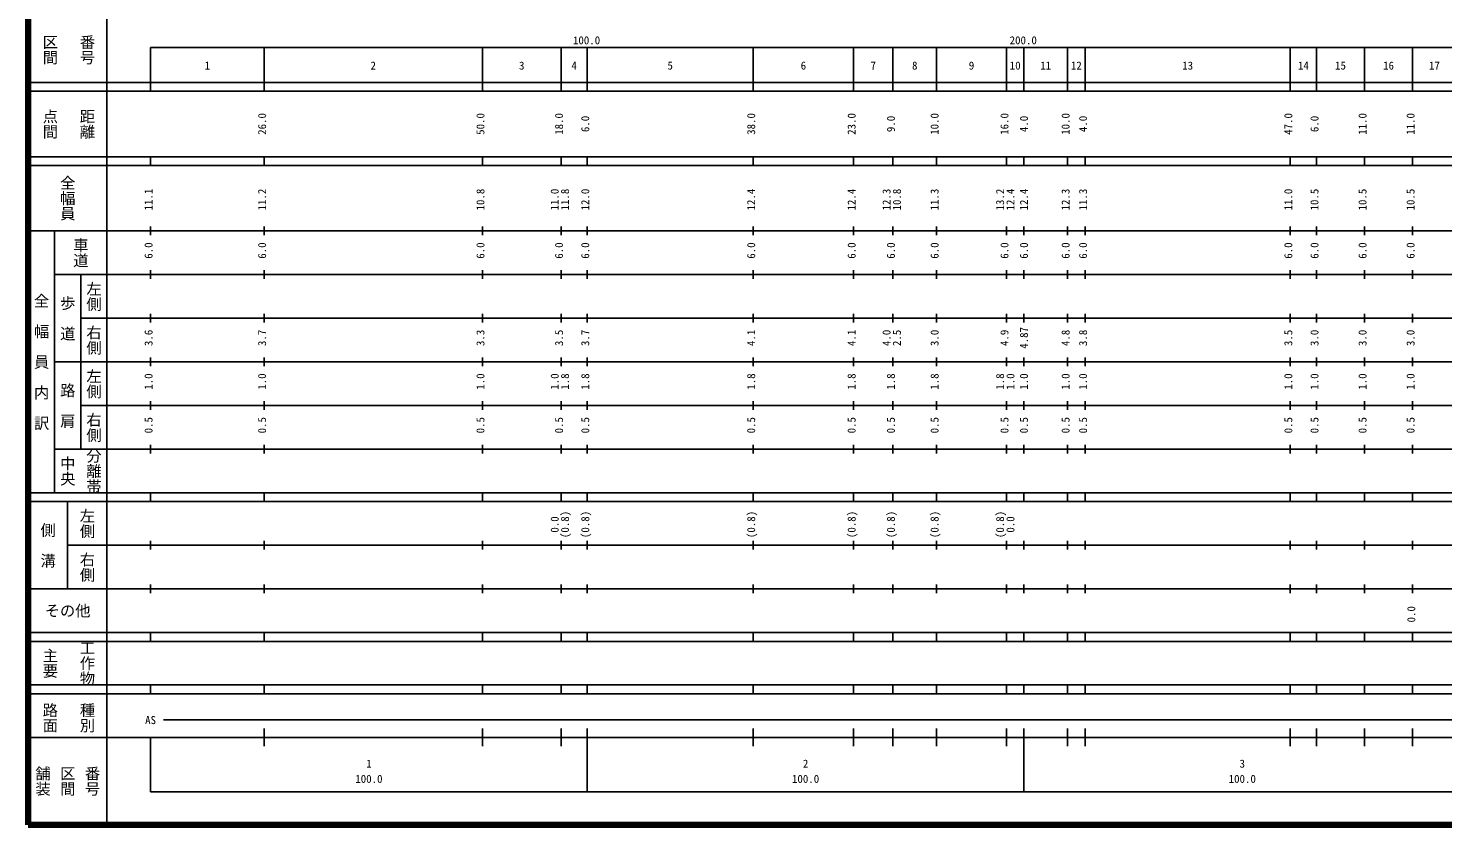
# Model space of a CAD drawing. Units: millimetres on the paper, enlarged 1000 times. Extents: x 40000 to 680000, y 20000 to 380000.
# Drawn here: x 40000 to 363900, y 20000 to 202409 of the extents above; entities that cross this region are included whole.
import ezdxf
from ezdxf.enums import TextEntityAlignment as Align

# ---------------------------------------------------------------- set-up
doc = ezdxf.new("R2010")
doc.units = ezdxf.units.MM
doc.header["$LTSCALE"] = 1000
doc.layers.add('M-TTL', color=2, linetype='Continuous', lineweight=140)
doc.layers.add('M-TTL-BAND', color=7, linetype='Continuous', lineweight=25)
doc.styles.add('@ＭＳ ゴシック', font='')
doc.styles.add('ＭＳ ゴシック', font='')
doc.styles.get('@ＭＳ ゴシック').set_extended_font_data('@MS Gothic')
doc.styles.get('ＭＳ ゴシック').set_extended_font_data('MS Gothic')

msp = doc.modelspace()

# ---------------------------------------------------------------- linework, layer by layer
at = {"layer": 'M-TTL'}
for p, q in [((40000, 380000), (40000, 20000)), ((40000, 20000), (680000, 20000))]:
    msp.add_line(p, q, dxfattribs=at)
at = {"layer": 'M-TTL-BAND'}
for p, q in [((58000, 370000), (58000, 20000)), ((68000, 198000), (579000, 198000)), ((68000, 198000), (68000, 188000)), ((94000, 188000), (94000, 198000)), ((144000, 188000), (144000, 198000)), ((162000, 188000), (162000, 198000)), ((168000, 188000), (168000, 198000)), ((206000, 188000), (206000, 198000)), ((229000, 188000), (229000, 198000)), ((238000, 188000), (238000, 198000)), ((248000, 188000), (248000, 198000)), ((264000, 188000), (264000, 198000)), ((268000, 188000), (268000, 198000)), ((278000, 188000), (278000, 198000)), ((282000, 188000), (282000, 198000)), ((329000, 188000), (329000, 198000)), ((335000, 188000), (335000, 198000)), ((346000, 188000), (346000, 198000)), ((357000, 188000), (357000, 198000)), ((40000, 190000), (579000, 190000)), ((40000, 188000), (579000, 188000)), ((40000, 173000), (579000, 173000)), ((68000, 171000), (68000, 173000)), ((94000, 171000), (94000, 173000)), ((144000, 171000), (144000, 173000)), ((162000, 171000), (162000, 173000)), ((168000, 171000), (168000, 173000)), ((206000, 171000), (206000, 173000)), ((229000, 171000), (229000, 173000)), ((238000, 171000), (238000, 173000)), ((248000, 171000), (248000, 173000)), ((264000, 171000), (264000, 173000)), ((268000, 171000), (268000, 173000)), ((278000, 171000), (278000, 173000)), ((282000, 171000), (282000, 173000)), ((329000, 171000), (329000, 173000)), ((335000, 171000), (335000, 173000)), ((346000, 171000), (346000, 173000)), ((357000, 171000), (357000, 173000)), ((40000, 171000), (579000, 171000)), ((40000, 156000), (579000, 156000)), ((46000, 96000), (46000, 156000)), ((68000, 155000), (68000, 157000)), ((94000, 155000), (94000, 157000)), ((144000, 155000), (144000, 157000)), ((162000, 155000), (162000, 157000)), ((168000, 155000), (168000, 157000)), ((206000, 155000), (206000, 157000)), ((229000, 155000), (229000, 157000)), ((238000, 155000), (238000, 157000)), ((248000, 155000), (248000, 157000)), ((264000, 155000), (264000, 157000)), ((268000, 155000), (268000, 157000)), ((278000, 155000), (278000, 157000)), ((282000, 155000), (282000, 157000)), ((329000, 155000), (329000, 157000)), ((335000, 155000), (335000, 157000)), ((346000, 155000), (346000, 157000)), ((357000, 155000), (357000, 157000)), ((46000, 146000), (579000, 146000)), ((52000, 146000), (52000, 106000)), ((68000, 145000), (68000, 147000)), ((94000, 145000), (94000, 147000)), ((144000, 145000), (144000, 147000)), ((162000, 145000), (162000, 147000)), ((168000, 145000), (168000, 147000)), ((206000, 145000), (206000, 147000)), ((229000, 145000), (229000, 147000)), ((238000, 145000), (238000, 147000)), ((248000, 145000), (248000, 147000)), ((264000, 145000), (264000, 147000)), ((268000, 145000), (268000, 147000)), ((278000, 145000), (278000, 147000)), ((282000, 145000), (282000, 147000)), ((329000, 145000), (329000, 147000)), ((335000, 145000), (335000, 147000)), ((346000, 145000), (346000, 147000)), ((357000, 145000), (357000, 147000)), ((68000, 135000), (68000, 137000)), ((94000, 135000), (94000, 137000)), ((144000, 135000), (144000, 137000)), ((162000, 135000), (162000, 137000)), ((168000, 135000), (168000, 137000)), ((206000, 135000), (206000, 137000)), ((229000, 135000), (229000, 137000)), ((238000, 135000), (238000, 137000)), ((248000, 135000), (248000, 137000)), ((264000, 135000), (264000, 137000)), ((268000, 135000), (268000, 137000)), ((278000, 135000), (278000, 137000)), ((282000, 135000), (282000, 137000)), ((329000, 135000), (329000, 137000)), ((335000, 135000), (335000, 137000)), ((346000, 135000), (346000, 137000)), ((357000, 135000), (357000, 137000)), ((52000, 136000), (579000, 136000)), ((68000, 125000), (68000, 127000)), ((94000, 125000), (94000, 127000)), ((144000, 125000), (144000, 127000)), ((162000, 125000), (162000, 127000)), ((168000, 125000), (168000, 127000)), ((206000, 125000), (206000, 127000)), ((229000, 125000), (229000, 127000)), ((238000, 125000), (238000, 127000)), ((248000, 125000), (248000, 127000)), ((264000, 125000), (264000, 127000)), ((268000, 125000), (268000, 127000)), ((278000, 125000), (278000, 127000)), ((282000, 125000), (282000, 127000)), ((329000, 125000), (329000, 127000)), ((335000, 125000), (335000, 127000)), ((346000, 125000), (346000, 127000)), ((357000, 125000), (357000, 127000)), ((46000, 126000), (579000, 126000)), ((68000, 115000), (68000, 117000)), ((94000, 115000), (94000, 117000)), ((144000, 115000), (144000, 117000)), ((162000, 115000), (162000, 117000)), ((168000, 115000), (168000, 117000)), ((206000, 115000), (206000, 117000)), ((229000, 115000), (229000, 117000)), ((238000, 115000), (238000, 117000)), ((248000, 115000), (248000, 117000)), ((264000, 115000), (264000, 117000)), ((268000, 115000), (268000, 117000)), ((278000, 115000), (278000, 117000)), ((282000, 115000), (282000, 117000)), ((329000, 115000), (329000, 117000)), ((335000, 115000), (335000, 117000)), ((346000, 115000), (346000, 117000)), ((357000, 115000), (357000, 117000)), ((52000, 116000), (579000, 116000)), ((68000, 105000), (68000, 107000)), ((94000, 105000), (94000, 107000)), ((144000, 105000), (144000, 107000)), ((162000, 105000), (162000, 107000)), ((168000, 105000), (168000, 107000)), ((206000, 105000), (206000, 107000)), ((229000, 105000), (229000, 107000)), ((238000, 105000), (238000, 107000)), ((248000, 105000), (248000, 107000)), ((264000, 105000), (264000, 107000)), ((268000, 105000), (268000, 107000)), ((278000, 105000), (278000, 107000)), ((282000, 105000), (282000, 107000)), ((329000, 105000), (329000, 107000)), ((335000, 105000), (335000, 107000)), ((346000, 105000), (346000, 107000)), ((357000, 105000), (357000, 107000)), ((46000, 106000), (579000, 106000)), ((40000, 96000), (579000, 96000)), ((40000, 94000), (579000, 94000)), ((49000, 94000), (49000, 74000)), ((68000, 94000), (68000, 96000)), ((94000, 94000), (94000, 96000)), ((144000, 94000), (144000, 96000)), ((162000, 94000), (162000, 96000)), ((168000, 94000), (168000, 96000)), ((206000, 94000), (206000, 96000)), ((229000, 94000), (229000, 96000)), ((238000, 94000), (238000, 96000)), ((248000, 94000), (248000, 96000)), ((264000, 94000), (264000, 96000)), ((268000, 94000), (268000, 96000)), ((278000, 94000), (278000, 96000)), ((282000, 94000), (282000, 96000)), ((329000, 94000), (329000, 96000)), ((335000, 94000), (335000, 96000)), ((346000, 94000), (346000, 96000)), ((357000, 94000), (357000, 96000)), ((68000, 83000), (68000, 85000)), ((94000, 83000), (94000, 85000)), ((144000, 83000), (144000, 85000)), ((162000, 83000), (162000, 85000)), ((168000, 83000), (168000, 85000)), ((206000, 83000), (206000, 85000)), ((229000, 83000), (229000, 85000)), ((238000, 83000), (238000, 85000)), ((248000, 83000), (248000, 85000)), ((264000, 83000), (264000, 85000)), ((268000, 83000), (268000, 85000)), ((278000, 83000), (278000, 85000)), ((282000, 83000), (282000, 85000)), ((329000, 83000), (329000, 85000)), ((335000, 83000), (335000, 85000)), ((346000, 83000), (346000, 85000)), ((357000, 83000), (357000, 85000)), ((49000, 84000), (579000, 84000)), ((68000, 73000), (68000, 75000)), ((94000, 73000), (94000, 75000)), ((144000, 73000), (144000, 75000)), ((162000, 73000), (162000, 75000)), ((168000, 73000), (168000, 75000)), ((206000, 73000), (206000, 75000)), ((229000, 73000), (229000, 75000)), ((238000, 73000), (238000, 75000)), ((248000, 73000), (248000, 75000)), ((264000, 73000), (264000, 75000)), ((268000, 73000), (268000, 75000)), ((278000, 73000), (278000, 75000)), ((282000, 73000), (282000, 75000)), ((329000, 73000), (329000, 75000)), ((335000, 73000), (335000, 75000)), ((346000, 73000), (346000, 75000)), ((357000, 73000), (357000, 75000)), ((40000, 74000), (579000, 74000)), ((40000, 64000), (579000, 64000)), ((40000, 62000), (579000, 62000)), ((68000, 62000), (68000, 64000)), ((94000, 62000), (94000, 64000)), ((144000, 62000), (144000, 64000)), ((162000, 62000), (162000, 64000)), ((168000, 62000), (168000, 64000)), ((206000, 62000), (206000, 64000)), ((229000, 62000), (229000, 64000)), ((238000, 62000), (238000, 64000)), ((248000, 62000), (248000, 64000)), ((264000, 62000), (264000, 64000)), ((268000, 62000), (268000, 64000)), ((278000, 62000), (278000, 64000)), ((282000, 62000), (282000, 64000)), ((329000, 62000), (329000, 64000)), ((335000, 62000), (335000, 64000)), ((346000, 62000), (346000, 64000)), ((357000, 62000), (357000, 64000)), ((40000, 52000), (579000, 52000)), ((68000, 50000), (68000, 52000)), ((94000, 50000), (94000, 52000)), ((144000, 50000), (144000, 52000)), ((162000, 50000), (162000, 52000)), ((168000, 50000), (168000, 52000)), ((206000, 50000), (206000, 52000)), ((229000, 50000), (229000, 52000)), ((238000, 50000), (238000, 52000)), ((248000, 50000), (248000, 52000)), ((264000, 50000), (264000, 52000)), ((268000, 50000), (268000, 52000)), ((278000, 50000), (278000, 52000)), ((282000, 50000), (282000, 52000)), ((329000, 50000), (329000, 52000)), ((335000, 50000), (335000, 52000)), ((346000, 50000), (346000, 52000)), ((357000, 50000), (357000, 52000)), ((40000, 50000), (579000, 50000)), ((71000, 44000), (563000, 44000)), ((40000, 40000), (579000, 40000)), ((68000, 40000), (68000, 27500)), ((94000, 38000), (94000, 42000)), ((144000, 38000), (144000, 42000)), ((162000, 38000), (162000, 42000)), ((168000, 27500), (168000, 42000)), ((206000, 38000), (206000, 42000)), ((229000, 38000), (229000, 42000)), ((238000, 38000), (238000, 42000)), ((248000, 38000), (248000, 42000)), ((264000, 38000), (264000, 42000)), ((268000, 27500), (268000, 42000)), ((278000, 38000), (278000, 42000)), ((282000, 38000), (282000, 42000)), ((329000, 38000), (329000, 42000)), ((335000, 38000), (335000, 42000)), ((346000, 38000), (346000, 42000)), ((357000, 38000), (357000, 42000)), ((68000, 27500), (579000, 27500))]:
    msp.add_line(p, q, dxfattribs=at)

# ---------------------------------------------------------------- texts
at = {"layer": 'M-TTL-BAND', "style": '@ＭＳ ゴシック'}
for s, p in [('区間', (45000, 197500)), ('番号', (53500, 197500)), ('点間', (45000, 180500)), ('距離', (53500, 180500)), ('全幅員', (49000, 163500)), ('車道', (52000, 151000)), ('左側', (55000, 141000)), ('全\u3000幅\u3000員\u3000内\u3000訳', (43000, 126000)), ('歩\u3000道', (49000, 136000)), ('右側', (55000, 131000)), ('左側', (55000, 121000)), ('路\u3000肩', (49000, 116000)), ('右側', (55000, 111000)), ('中央', (49000, 101000)), ('分離帯', (55000, 101000)), ('左側', (53500, 89000)), ('側\u3000溝', (44500, 84000)), ('右側', (53500, 79000)), ('工作物', (53500, 57000)), ('主要', (45000, 57000)), ('路面', (45000, 44500)), ('種別', (53500, 44500)), ('舗装', (43333, 30000)), ('区間', (49000, 30000)), ('番号', (54667, 30000))]:
    msp.add_text(s, height=2566, rotation=270, dxfattribs=at).set_placement(p, align=Align.MIDDLE_CENTER)
at = {"layer": 'M-TTL-BAND', "style": 'ＭＳ ゴシック'}
for s, p in [('100.0', (167844, 198195)), ('200.0', (267844, 198195)), ('1', (81000, 192405)), ('2', (119000, 192405)), ('3', (153000, 192405)), ('4', (165000, 192405)), ('5', (187000, 192405)), ('6', (217500, 192405)), ('7', (233500, 192405)), ('8', (243000, 192405)), ('9', (256000, 192405)), ('10', (266000, 192405)), ('11', (273000, 192405)), ('12', (280000, 192405)), ('13', (305500, 192405)), ('14', (332000, 192405)), ('15', (340500, 192405)), ('16', (351500, 192405)), ('17', (362000, 192405)), ('AS', (68000, 42500)), ('1', (118000, 32523)), ('2', (218000, 32523)), ('3', (318000, 32523)), ('100.0', (118000, 29033)), ('100.0', (218000, 29033)), ('100.0', (318000, 29033))]:
    msp.add_text(s, height=1833, dxfattribs=at).set_placement(p, align=Align.BOTTOM_CENTER)
for s, p in [('26.0', (95000, 180500)), ('50.0', (145000, 180500)), ('18.0', (163000, 180500)), ('6.0', (169000, 180500)), ('38.0', (207000, 180500)), ('23.0', (230000, 180500)), ('9.0', (239000, 180500)), ('10.0', (249000, 180500)), ('16.0', (265000, 180500)), ('4.0', (269463, 180500)), ('10.0', (279000, 180500)), ('4.0', (283000, 180500)), ('47.0', (330000, 180500)), ('6.0', (336000, 180500)), ('11.0', (347000, 180500)), ('11.0', (358000, 180500)), ('11.1', (69000, 163174)), ('11.2', (95000, 163174)), ('10.8', (145000, 163174)), ('11.0', (162000, 163174)), ('11.8', (164370, 163174)), ('12.0', (169000, 163174)), ('12.4', (207000, 163174)), ('12.4', (230000, 163174)), ('12.3', (238000, 163174)), ('10.8', (240370, 163174)), ('11.3', (249000, 163174)), ('13.2', (264000, 163174)), ('12.4', (266370, 163174)), ('12.4', (269463, 163174)), ('12.3', (279000, 163174)), ('11.3', (283000, 163174)), ('11.0', (330000, 163174)), ('10.5', (336000, 163174)), ('10.5', (347000, 163174)), ('10.5', (358000, 163174)), ('6.0', (69000, 151500)), ('6.0', (95000, 151500)), ('6.0', (145000, 151500)), ('6.0', (163000, 151500)), ('6.0', (169000, 151500)), ('6.0', (207000, 151500)), ('6.0', (230000, 151500)), ('6.0', (239000, 151500)), ('6.0', (249000, 151500)), ('6.0', (265000, 151500)), ('6.0', (269463, 151500)), ('6.0', (279000, 151500)), ('6.0', (283000, 151500)), ('6.0', (330000, 151500)), ('6.0', (336000, 151500)), ('6.0', (347000, 151500)), ('6.0', (358000, 151500)), ('3.6', (69000, 131500)), ('3.7', (95000, 131500)), ('3.3', (145000, 131500)), ('3.5', (163000, 131500)), ('3.7', (169000, 131500)), ('4.1', (207000, 131500)), ('4.1', (230000, 131500)), ('4.0', (238000, 131500)), ('2.5', (240370, 131500)), ('3.0', (249000, 131500)), ('4.9', (265000, 131500)), ('4.87', (269463, 131500)), ('4.8', (279000, 131500)), ('3.8', (283000, 131500)), ('3.5', (330000, 131500)), ('3.0', (336000, 131500)), ('3.0', (347000, 131500)), ('3.0', (358000, 131500)), ('1.0', (69000, 121500)), ('1.0', (95000, 121500)), ('1.0', (145000, 121500)), ('1.0', (162000, 121500)), ('1.8', (164370, 121500)), ('1.8', (169000, 121500)), ('1.8', (207000, 121500)), ('1.8', (230000, 121500)), ('1.8', (239000, 121500)), ('1.8', (249000, 121500)), ('1.8', (264000, 121500)), ('1.0', (266370, 121500)), ('1.0', (269463, 121500)), ('1.0', (279000, 121500)), ('1.0', (283000, 121500)), ('1.0', (330000, 121500)), ('1.0', (336000, 121500)), ('1.0', (347000, 121500)), ('1.0', (358000, 121500)), ('0.5', (69000, 111500)), ('0.5', (95000, 111500)), ('0.5', (145000, 111500)), ('0.5', (163000, 111500)), ('0.5', (169000, 111500)), ('0.5', (207000, 111500)), ('0.5', (230000, 111500)), ('0.5', (239000, 111500)), ('0.5', (249000, 111500)), ('0.5', (265000, 111500)), ('0.5', (269463, 111500)), ('0.5', (279000, 111500)), ('0.5', (283000, 111500)), ('0.5', (330000, 111500)), ('0.5', (336000, 111500)), ('0.5', (347000, 111500)), ('0.5', (358000, 111500)), ('(0.8)', (164370, 88764)), ('(0.8)', (169000, 88764)), ('(0.8)', (207000, 88764)), ('(0.8)', (230000, 88764)), ('(0.8)', (239000, 88764)), ('(0.8)', (249000, 88764)), ('(0.8)', (264000, 88764)), ('0.0', (162000, 88764)), ('0.0', (266370, 88764)), ('0.0', (358158, 68201))]:
    msp.add_text(s, height=1833, rotation=90, dxfattribs=at).set_placement(p, align=Align.BOTTOM_CENTER)
msp.add_text('その他', height=2566, dxfattribs=at).set_placement((49000, 69000), align=Align.MIDDLE_CENTER)

doc.saveas('drawing.dxf')
